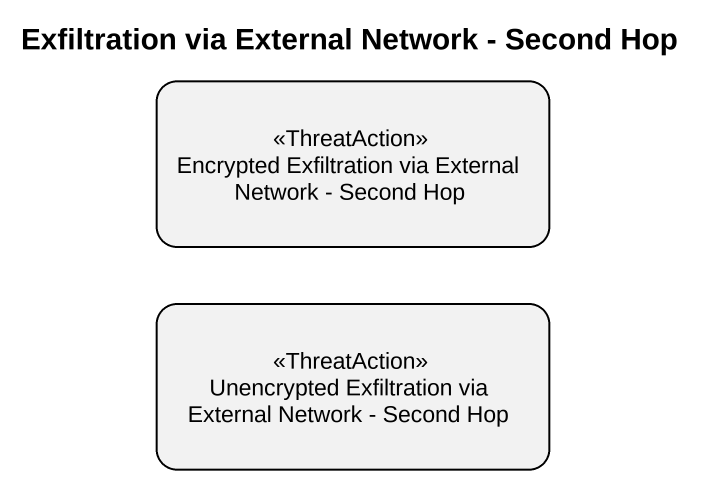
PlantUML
@startuml
title Exfiltration via External Network - Second Hop
hide empty description
state "Encrypted Exfiltration via External Network - Second Hop" as Encrypted_Exfiltration_via <<ThreatAction>>
state "Unencrypted Exfiltration via External Network - Second Hop" as Unencrypted_Exfiltration <<ThreatAction>>
@enduml
